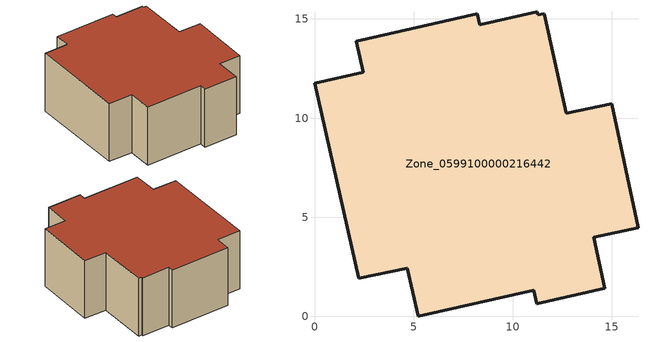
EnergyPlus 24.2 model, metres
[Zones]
Zone_0599100000216442
 floor ground (C_G): 11.25,15.21 11.58,15.28 12.69,10.24 14.99,10.72 16.31,4.47 14.08,3.98 14.64,1.42 11.21,0.64 11.06,1.32 5.24,0 4.68,2.44 2.23,1.91 0,11.76 2.45,12.32 2.1,13.88 8.21,15.27 8.34,14.72 11.23,15.37 z0
 wall outside (C_F): 8.21,15.27 2.1,13.88 2.45,12.32 0,11.76 2.23,1.91 4.68,2.44 5.24,0 11.06,1.32 11.21,0.64 14.64,1.42 14.08,3.98 16.31,4.47 14.99,10.72 12.69,10.24 11.58,15.28 11.25,15.21 11.23,15.37 8.34,14.72 8.21,15.27 z0:6.39
 roof outside (C_R): 11.58,15.28 11.25,15.21 11.23,15.37 8.34,14.72 8.21,15.27 2.1,13.88 2.45,12.32 0,11.76 2.23,1.91 4.68,2.44 5.24,0 11.06,1.32 11.21,0.64 14.64,1.42 14.08,3.98 16.31,4.47 14.99,10.72 12.69,10.24 z6.39
[BUILDING]
Pand.0599100000216442: North Axis=0; Terrain=City; Loads Convergence Tolerance Value=0.04; Temperature Convergence Tolerance Value=0.4; Solar Distribution=FullExterior; Maximum Number of Warmup Days=25; Minimum Number of Warmup Days=1
[Site:Location]
Rotterdam.The.Hague.AP_ZH_NLD Design_Conditions: Latitude=51.96; Longitude=4.45; Time Zone=1; Elevation=-4.5
[SITE:GROUNDTEMPERATURE:BUILDINGSURFACE]
18, 18, 18, 18, 18, 18, 18, 18, 18, 18, 18, 18
[MATERIAL] Thermal Absorptance=0.9; Solar Absorptance=0.7; Visible Absorptance=0.7
Name | Roughness | Thickness | Conductivity | Density | Specific Heat
G.D.1992-2005 | MediumSmooth | 0.15 | 0.06 | 540 | 1210
F.D.1992-2005 | Rough | 0.3 | 0.12 | 1920 | 840
R.D.1992-2005 | MediumRough | 0.2 | 0.08 | 1500 | 1000
[CONSTRUCTION]
C_G: G.D.1992-2005
C_F: F.D.1992-2005
C_R: R.D.1992-2005
[ZONE]
Zone_0599100000216442: Type=1; Multiplier=1; Ceiling Height=Autocalculate; Volume=Autocalculate; Floor Area=autocalculate; Part of Total Floor Area=Yes
[ZONEINFILTRATION:DESIGNFLOWRATE]
Infil_Zone_0599100000216442: Zone or ZoneList or Space or SpaceList=Zone_0599100000216442; Schedule=AlwaysOn; Design Flow Rate Calculation Method=Flow/Area; Flow Rate per Floor Area=0.0021; Constant Term Coefficient=1; Temperature Term Coefficient=0; Velocity Term Coefficient=0; Velocity Squared Term Coefficient=0
[HVACTEMPLATE:ZONE:IDEALLOADSAIRSYSTEM]
Zone_0599100000216442: Maximum Heating Supply Air Temperature=50; Minimum Cooling Supply Air Temperature=13; Maximum Heating Supply Air Humidity Ratio=0.0156; Minimum Cooling Supply Air Humidity Ratio=0.0077; Heating Limit=NoLimit; Cooling Limit=NoLimit; Dehumidification Control Type=ConstantSensibleHeatRatio; Cooling Sensible Heat Ratio=0.7; Dehumidification Setpoint=60; Humidification Control Type=None; Humidification Setpoint=30; Outdoor Air Method=None; Outdoor Air Flow Rate per Person=0.00944; Outdoor Air Flow Rate per Zone Floor Area=0; Outdoor Air Flow Rate per Zone=0; Demand Controlled Ventilation Type=None; Outdoor Air Economizer Type=NoEconomizer; Heat Recovery Type=None; Sensible Heat Recovery Effectiveness=0.7; Latent Heat Recovery Effectiveness=0.65
[ZONECONTROL:THERMOSTAT]
ThermostatControl_Zone_0599100000216442: Zone or ZoneList=Zone_0599100000216442; Control Type Schedule=DualSetpointControlType; Control 1=Thermostat_Zone_0599100000216442; Temperature Difference Between Cutout And Setpoint=0
[THERMOSTATSETPOINT:DUALSETPOINT]
Thermostat_Zone_0599100000216442: Heating Setpoint Temperature Schedule=HeatingSetpoint_Zone_0599100000216442; Cooling Setpoint Temperature Schedule=CoolingSetpoint_Zone_0599100000216442
[SCHEDULE:COMPACT]
HeatingSetpoint_Zone_0599100000216442: Through: 12/31, For: AllDays, Until: 24:00, 21
CoolingSetpoint_Zone_0599100000216442: Through: 12/31, For: AllDays, Until: 24:00, 24
DualSetpointControlType: Through: 12/31, For: AllDays, Until: 24:00, 4
AlwaysOn: Through: 12/31, For: AllDays, Until: 24:00, 1
